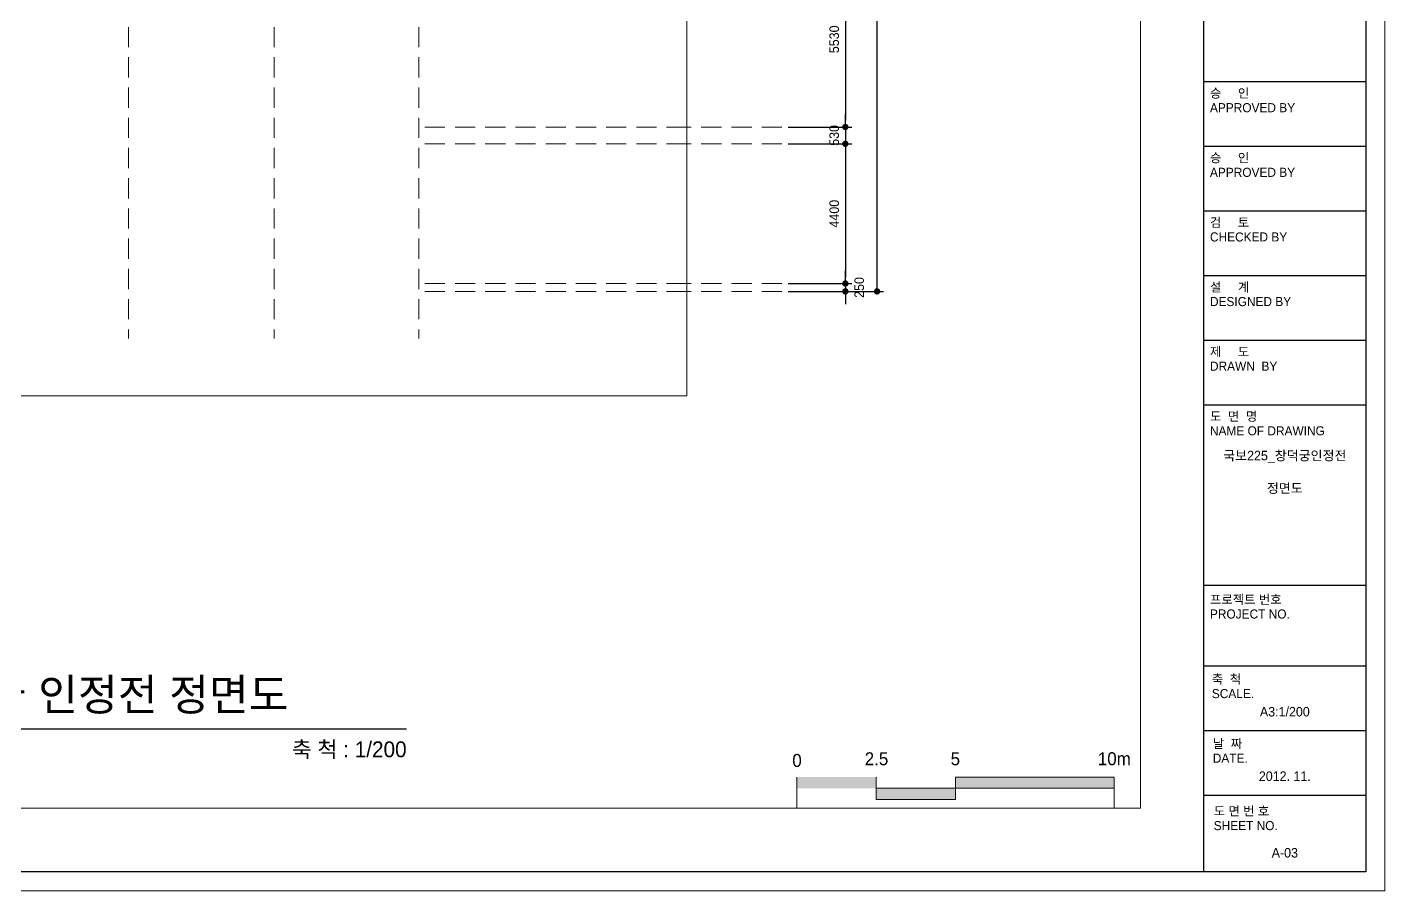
# Model space of a CAD drawing. Header units: millimetres. Extents: x -396231 to 224016, y 0 to 56679.
# Drawn here: x -88775 to -45984, y 0 to 27214 of the extents above; entities that cross this region are included whole.
import ezdxf
from ezdxf.enums import TextEntityAlignment as Align

# ---------------------------------------------------------------- set-up
doc = ezdxf.new("R2010")
doc.units = ezdxf.units.MM
doc.header["$XCLIPFRAME"] = 2
doc.linetypes.add('HIDDEN', pattern=[9.525, 6.35, -3.175])
doc.layers.add('dim', color=7, linetype='Continuous')
doc.layers.add('text', color=7, linetype='Continuous')
for name, color, linetype, lineweight in [('exdim', 1, 'HIDDEN', 9), ('IM', 2, 'Continuous', 9), ('scale', 7, 'Continuous', 9), ('WIPCO', 3, 'Continuous', 9)]:
    doc.layers.add(name, color=color, linetype=linetype, lineweight=lineweight)
doc.layers.add('Plot 설정선', color=251, linetype='Continuous', lineweight=9, plot=False)
doc.styles.add('WIPCO', font='')
doc.styles.get('WIPCO').set_extended_font_data('Dotum')
doc.dimstyles.new('WIPCO-DIM200', dxfattribs={"dimscale": 200, "dimtxt": 1.5, "dimasz": 1, "dimexe": 1, "dimexo": 1, "dimgap": 1, "dimtad": 1, "dimdec": 0, "dimrnd": 10, "dimzin": 0, "dimdsep": 46, "dimtxsty": 'WIPCO', "dimblk": 'DOT', "dimcen": 1, "dimdle": 2, "dimclrd": 256, "dimclre": 256, "dimclrt": 256, "dimadec": 0, "dimazin": 0, "dimtfac": 1, "dimtdec": 0, "dimtix": 1, "dimtmove": 2, "dimatfit": 3, "dimldrblk": 'DOT', "dimfxl": 0, "dimtolj": 1, "dimtzin": 0, "dimarcsym": 0})
picture_1 = doc.add_image_def('image1.jpg', size_in_pixel=(9607, 5001))

# ---------------------------------------------------------------- blocks, each defined once
blk = doc.blocks.new('_Dot')
at = {"color": 0, "linetype": 'ByBlock', "lineweight": -2}
blk.add_line((-0.5, 0), (-1, 0), dxfattribs=at)
at = {"color": 0, "linetype": 'ByBlock', "const_width": 0.5}
blk.add_lwpolyline([(-0.25, 0, 1), (0.25, 0, 1)], format="xyb", close=True, dxfattribs=at)
blk = doc.blocks.new('*D205')
at = {"layer": 'DEFPOINTS', "color": 0}
for p in [(-64987, 29594), (-64987, 24068), (-62987, 24068)]:
    blk.add_point(p, dxfattribs=at)
at = {"layer": 'dim', "lineweight": -2}
for p, q in [((-64787, 29594), (-62787, 29594)), ((-62987, 29394), (-62987, 24268)), ((-64787, 24068), (-62787, 24068))]:
    blk.add_line(p, q, dxfattribs=at)
at = {"layer": 'dim', "lineweight": -2, "xscale": 200, "yscale": 200, "zscale": 200}
for p, rotation in [((-62987, 29594), 90), ((-62987, 24068), 270)]:
    blk.add_blockref('_Dot', p, dxfattribs=dict(at, rotation=rotation))
at = {"layer": 'dim', "insert": (-63337, 26831), "char_height": 300, "attachment_point": 5, "rotation": 90, "style": 'WIPCO'}
blk.add_mtext('\\A1;5530', dxfattribs=at)
blk = doc.blocks.new('*D206')
at = {"layer": 'DEFPOINTS', "color": 0}
for p in [(-64987, 24068), (-64987, 23539), (-62987, 23539)]:
    blk.add_point(p, dxfattribs=at)
at = {"layer": 'dim', "lineweight": -2}
for p, q in [((-62987, 24268), (-62987, 24468)), ((-64787, 24068), (-62787, 24068)), ((-62987, 24068), (-62987, 23539)), ((-64787, 23539), (-62787, 23539)), ((-62987, 23339), (-62987, 23139))]:
    blk.add_line(p, q, dxfattribs=at)
at = {"layer": 'dim', "lineweight": -2, "xscale": 200, "yscale": 200, "zscale": 200}
for p, rotation in [((-62987, 24068), 270), ((-62987, 23539), 90)]:
    blk.add_blockref('_Dot', p, dxfattribs=dict(at, rotation=rotation))
at = {"layer": 'dim', "insert": (-63337, 23804), "char_height": 300, "attachment_point": 5, "rotation": 90, "style": 'WIPCO'}
blk.add_mtext('\\A1;530', dxfattribs=at)
blk = doc.blocks.new('*D207')
at = {"layer": 'DEFPOINTS', "color": 0}
for p in [(-64987, 23539), (-64987, 19136), (-62987, 19136)]:
    blk.add_point(p, dxfattribs=at)
at = {"layer": 'dim', "lineweight": -2}
for p, q in [((-64787, 23539), (-62787, 23539)), ((-62987, 23339), (-62987, 19336)), ((-64787, 19136), (-62787, 19136))]:
    blk.add_line(p, q, dxfattribs=at)
at = {"layer": 'dim', "lineweight": -2, "xscale": 200, "yscale": 200, "zscale": 200}
for p, rotation in [((-62987, 23539), 90), ((-62987, 19136), 270)]:
    blk.add_blockref('_Dot', p, dxfattribs=dict(at, rotation=rotation))
at = {"layer": 'dim', "insert": (-63337, 21337), "char_height": 300, "attachment_point": 5, "rotation": 90, "style": 'WIPCO'}
blk.add_mtext('\\A1;4400', dxfattribs=at)
blk = doc.blocks.new('*D208')
at = {"layer": 'DEFPOINTS', "color": 0}
for p in [(-64987, 19136), (-64987, 18888), (-62987, 18888)]:
    blk.add_point(p, dxfattribs=at)
at = {"layer": 'dim', "lineweight": -2}
for p, q in [((-62987, 19336), (-62987, 19536)), ((-64787, 19136), (-62787, 19136)), ((-64787, 18888), (-62787, 18888)), ((-62987, 19136), (-62987, 18888)), ((-62987, 18688), (-62987, 18488))]:
    blk.add_line(p, q, dxfattribs=at)
at = {"layer": 'dim', "lineweight": -2, "xscale": 200, "yscale": 200, "zscale": 200}
for p, rotation in [((-62987, 19136), 270), ((-62987, 18888), 90)]:
    blk.add_blockref('_Dot', p, dxfattribs=dict(at, rotation=rotation))
at = {"layer": 'dim', "insert": (-62549, 19012), "char_height": 300, "attachment_point": 5, "rotation": 90, "style": 'WIPCO'}
blk.add_mtext('\\A1;250', dxfattribs=at)
blk = doc.blocks.new('*D188')
at = {"layer": 'DEFPOINTS', "color": 0}
for p in [(-64987, 40070), (-61987, 40070), (-64987, 18888)]:
    blk.add_point(p, dxfattribs=at)
at = {"layer": 'dim', "lineweight": -2}
for p, q in [((-64787, 40070), (-61787, 40070)), ((-61987, 19088), (-61987, 39870)), ((-64787, 18888), (-61787, 18888))]:
    blk.add_line(p, q, dxfattribs=at)
at = {"layer": 'dim', "lineweight": -2, "xscale": 200, "yscale": 200, "zscale": 200}
for p, rotation in [((-61987, 40070), 90), ((-61987, 18888), 270)]:
    blk.add_blockref('_Dot', p, dxfattribs=dict(at, rotation=rotation))
at = {"layer": 'dim', "insert": (-62337, 29479), "char_height": 300, "attachment_point": 5, "rotation": 90, "style": 'WIPCO'}
blk.add_mtext('\\A1;21180', dxfattribs=at)

msp = doc.modelspace()

# ---------------------------------------------------------------- hatches: boundary and pattern name
at = {"layer": 'scale'}
for points in [[(-64518.1, 3233.5), (-62018.1, 3233.5), (-62018.1, 3584.1), (-64518.1, 3584.1)], [(-59518.1, 3584.1), (-54518.1, 3584.1), (-54518.1, 3233.5), (-59518.1, 3233.5)], [(-62018.1, 3233.5), (-59518.1, 3233.5), (-59518.1, 2882.9), (-62018.1, 2882.9)]]:
    msp.add_hatch(color=256, dxfattribs=at).paths.add_polyline_path(points)

# ---------------------------------------------------------------- linework, layer by layer
at = {"layer": 'exdim', "color": 255, "ltscale": 100}
for p, q in [((-67986.6, 24068.3), (-76435, 24068.3)), ((-67986.6, 23538.8), (-76435, 23538.8)), ((-67986.6, 19136.2), (-76435, 19136.2)), ((-67986.6, 18888.4), (-76435, 18888.4))]:
    msp.add_line(p, q, dxfattribs=at)
at = {"layer": 'exdim', "ltscale": 100}
for p, q in [((-64986.6, 24068.3), (-67986.6, 24068.3)), ((-64986.6, 23538.8), (-67986.6, 23538.8)), ((-64986.6, 19136.2), (-67986.6, 19136.2)), ((-64986.6, 18888.4), (-67986.6, 18888.4))]:
    msp.add_line(p, q, dxfattribs=at)
at = {"layer": 'exdim', "color": 255, "ltscale": 100}
for points in [[(-85580.7, 42457.4), (-85580.7, 17401.8)], [(-85580.7, 42457.4), (-85580.7, 17401.8)], [(-80993.2, 42457.4), (-80993.2, 17401.8)], [(-80993.2, 42457.4), (-80993.2, 17401.8)], [(-76435, 42457.4), (-76435, 17401.8)], [(-76435, 42457.4), (-76435, 17401.8)]]:
    msp.add_lwpolyline(points, dxfattribs=at)
at = {"layer": 'Plot 설정선'}
msp.add_lwpolyline([(-126230.7, 56678.6), (-126230.7, 0), (-126230.7, 56678.6), (-45983.7, 56678.6), (-126230.7, 56678.6), (-126230.7, 0), (-126230.7, 56678.6), (-45983.7, 56678.6), (-45983.7, 0), (-126230.7, 0), (-45983.7, 0), (-45983.7, 56678.6), (-45983.7, 0), (-126230.7, 0)], dxfattribs=at)
msp.add_lwpolyline([(-123630.7, 54078.6), (-53688.3, 54078.6), (-53688.3, 2600), (-123630.7, 2600)], close=True, dxfattribs=at)
at = {"layer": 'scale'}
for p, q in [((-64518.1, 3584.1), (-64518.1, 2600)), ((-54518.1, 3584.1), (-54518.1, 2600)), ((-54518.1, 3233.5), (-55184.8, 3233.5))]:
    msp.add_line(p, q, dxfattribs=at)
msp.add_lwpolyline([(-62018.1, 2882.9), (-62018.1, 3584.1)], dxfattribs=at)
for points in [[(-59518.1, 3584.1), (-54518.1, 3584.1), (-54518.1, 3233.5), (-59518.1, 3233.5)], [(-62018.1, 3233.5), (-59518.1, 3233.5), (-59518.1, 2882.9), (-62018.1, 2882.9)]]:
    msp.add_lwpolyline(points, close=True, dxfattribs=at)
at = {"layer": 'WIPCO', "color": 3, "lineweight": -3}
msp.add_lwpolyline([(-46583.7, 600), (-125630.7, 600), (-125630.7, 56078.6), (-46583.7, 56078.6)], close=True, dxfattribs=at)
for points in [[(-51688.3, 600), (-51688.3, 56078.6)], [(-51688.3, 25498), (-46583.7, 25498)], [(-51688.3, 23461.7), (-46583.7, 23461.7)], [(-51688.3, 21425.4), (-46583.7, 21425.4)], [(-51688.3, 19389.1), (-46583.7, 19389.1)], [(-51688.3, 17352.8), (-46583.7, 17352.8)], [(-51688.3, 15316.6), (-46583.7, 15316.6)], [(-51688.3, 9631.3), (-46583.7, 9631.3)], [(-51688.3, 7085.9), (-46583.7, 7085.9)], [(-100503.8, 5109.1), (-76815.2, 5109.1)], [(-51688.3, 5049.7), (-46583.7, 5049.7)], [(-51688.3, 3013.4), (-46583.7, 3013.4)]]:
    msp.add_lwpolyline(points, dxfattribs=at)
at = {"layer": 'WIPCO'}
msp.add_lwpolyline([(-96277.1, 5109.1), (-76815.2, 5109.1)], dxfattribs=at)

# ---------------------------------------------------------------- texts
at = {"layer": 'scale', "style": 'WIPCO'}
for s, height, p in [('0', 408.3, (-64510.4, 3782.6)), ('2.5', 408.33, (-62005.8, 3835.6)), ('5', 408.3, (-59519.2, 3833.7)), ('10m', 408.33, (-54510, 3835.6))]:
    msp.add_text(s, height=height, dxfattribs=at).set_placement(p, align=Align.BOTTOM_CENTER)
at = {"layer": 'text', "style": 'WIPCO'}
for s, p in [('국보225_창덕궁인정전', (-49136, 13691.9)), ('정면도', (-49136, 12691.9)), ('A3:1/200', (-49136, 5649.7)), ('2012. 11.', (-49136, 3613.4)), ('A-03', (-49136, 1200))]:
    msp.add_text(s, height=300, dxfattribs=at).set_placement(p, align=Align.MIDDLE)
msp.add_text('창덕궁 인정전 정면도', height=1000, dxfattribs=at).set_placement((-86546.2, 6181.4), align=Align.MIDDLE_CENTER)
msp.add_text('축 척 : 1/200', height=500, dxfattribs=at).set_placement((-76815.2, 4709.1), align=Align.TOP_RIGHT)
at = {"layer": 'WIPCO', "color": 3, "lineweight": -3, "style": 'WIPCO'}
for s, height, p in [('승     인', 286.25, (-51495.5, 24991.5)), ('APPROVED BY', 286.253, (-51495.5, 24533.4)), ('승     인', 286.25, (-51495.5, 22955.3)), ('APPROVED BY', 286.253, (-51495.5, 22497.1)), ('검     토', 286.25, (-51495.5, 20919)), ('CHECKED BY', 286.25, (-51495.5, 20460.8)), ('설     계', 286.25, (-51495.5, 18882.7)), ('DESIGNED BY', 286.253, (-51495.5, 18424.5)), ('제     도', 286.25, (-51495.5, 16846.4)), ('DRAWN  BY', 286.25, (-51495.5, 16388.3)), ('도  면  명', 286.25, (-51495.5, 14810.2)), ('NAME OF DRAWING', 286.253, (-51495.5, 14352)), ('프로젝트 번호', 286.25, (-51495.5, 9038.3)), ('PROJECT NO.', 286.253, (-51495.5, 8580.2)), ('축  척', 286.25, (-51436.5, 6530.7)), ('SCALE.', 286.25, (-51436.5, 6072.5)), ('날  짜', 286.25, (-51407, 4495)), ('DATE.', 286.25, (-51407, 4036.9)), ('도 면 번 호', 286.25, (-51377.5, 2370.9)), ('SHEET NO.', 286.25, (-51377.5, 1912.7))]:
    msp.add_text(s, height=height, dxfattribs=at).set_placement(p)

# ---------------------------------------------------------------- dimensions: what is measured, and where the dimension line sits
at = {"layer": 'dim'}
for base, p1, p2, picture, middle in [((-61986.6, 40069.6), (-64986.6, 18888.4), (-64986.6, 40069.6), '*D188', (-62336.8, 29479)), ((-62986.6, 24068.3), (-64986.6, 29594.4), (-64986.6, 24068.3), '*D205', (-63336.8, 26831.4)), ((-62986.6187, 23538.8436), (-64986.6187, 24068.3451), (-64986.6187, 23538.8436), '*D206', (-63336.8222, 23803.5943)), ((-62986.6, 19136.2), (-64986.6, 23538.8), (-64986.6, 19136.2), '*D207', (-63336.8, 21337.5))]:
    dim = msp.add_linear_dim(base=base, p1=p1, p2=p2, angle=90, dimstyle='WIPCO-DIM200', dxfattribs=at)
    dim.commit()
    dim.dimension.update_dxf_attribs({"geometry": picture, "text_midpoint": middle})
dim = msp.add_linear_dim(base=(-62986.6, 18888.4), p1=(-64986.6, 19136.2), p2=(-64986.6, 18888.4), angle=90, dimstyle='WIPCO-DIM200', dxfattribs=at)
dim.commit()
dim.dimension.update_dxf_attribs({"geometry": '*D208', "text_midpoint": (-62548.8, 19012.3), "dimtype": 160})

# ---------------------------------------------------------------- pictures from other files: only their frames are drawn
at = {"layer": 'IM'}
image = msp.add_image(picture_1, insert=(-114365, 15597), size_in_units=(51599.4, 26860.5), dxfattribs=at)
image.set_boundary_path([(893.472, -0.5), (8634.43, 5000.5)])

doc.saveas('drawing.dxf')
